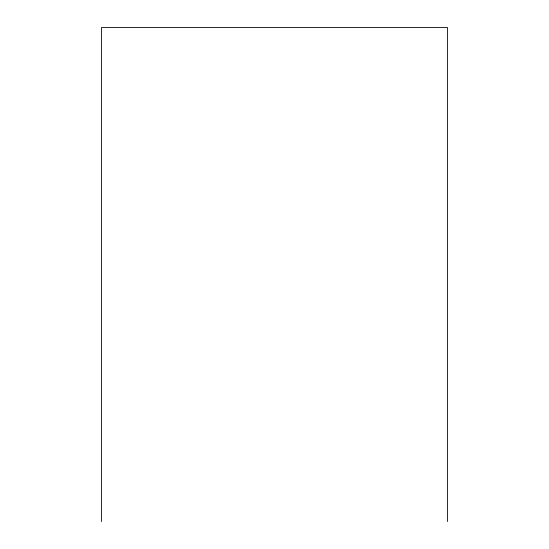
<?xml version="1.0" encoding="UTF-8"?>
<svg xmlns="http://www.w3.org/2000/svg" width="549" height="549" viewBox="0 0 549 549"><rect width="100%" height="100%" fill="white"/><g stroke="black" fill="none" stroke-linecap="round" stroke-linejoin="round"><path stroke-width="0.82" d="M447.442 521.55L447.442 27.45L101.558 27.45L101.558 521.55"/></g></svg>
